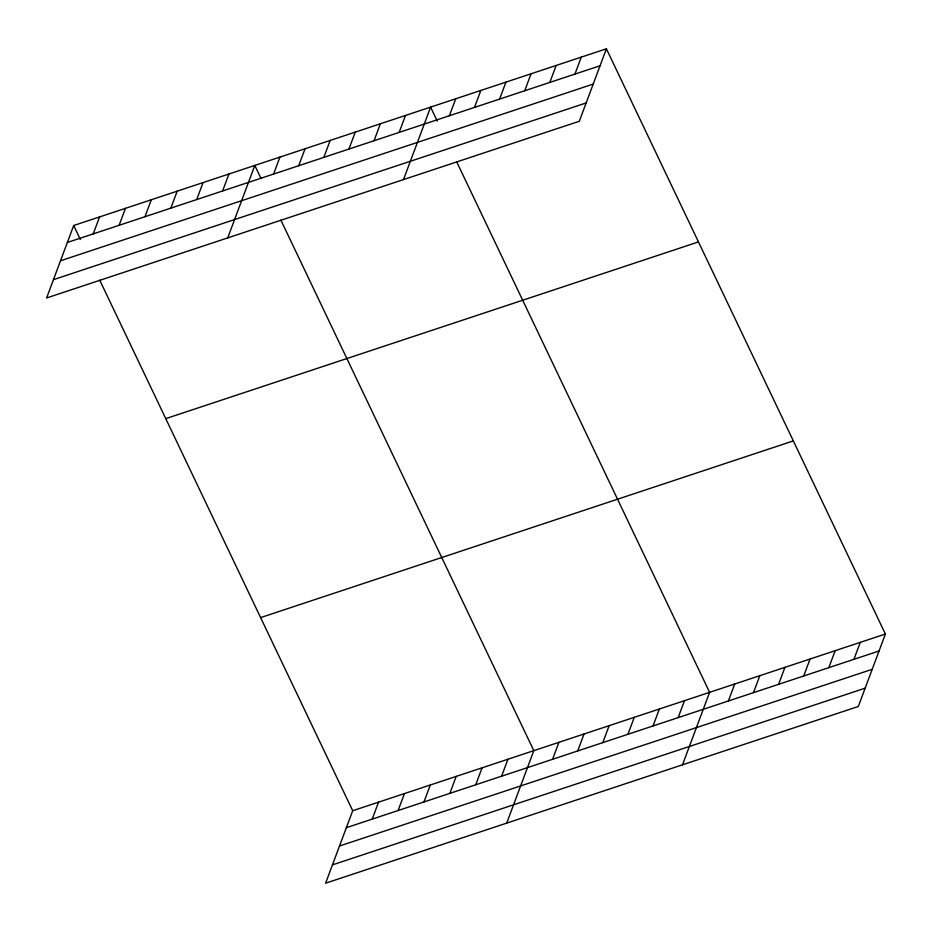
<?xml version="1.0" encoding="UTF-8"?>
<svg xmlns="http://www.w3.org/2000/svg" width="932" height="932" viewBox="0 0 932 932"><rect width="100%" height="100%" fill="white"/><g stroke="black" fill="none" stroke-linecap="round" stroke-linejoin="round"><path stroke-width="1.4" d="M73.698 225.509L46.6 297.972L579.308 121.265L606.394 48.802L73.698 225.509L80.362 239.489M93.223 233.885L99.573 216.923M119.098 225.311L125.447 208.349M144.973 216.725L151.322 199.763M170.847 208.139L177.185 191.177M196.722 199.565L203.06 182.59M222.597 190.978L228.934 174.016M227.723 237.893L254.809 165.43L260.867 178.14M273.589 174.063L279.926 157.1M298.694 165.733L305.044 148.77M323.812 157.403L330.149 140.441M348.929 149.073L355.267 132.111M374.035 140.744L380.384 123.781M399.152 132.414L405.49 115.451M403.509 179.585L430.607 107.122L437.271 121.09M449.375 115.754L455.725 98.792M474.493 107.425L480.83 90.462M499.599 99.095L505.948 82.121M524.716 90.765L531.054 73.791M549.833 82.435L556.171 65.461M574.939 74.094L581.288 57.132M99.736 280.148L352.692 810.735L325.606 883.198L858.302 706.491L885.4 634.028L606.394 48.802M372.229 819.112L378.567 802.149M398.104 810.525L404.441 793.563M423.978 801.951L430.316 784.977M449.853 793.365L456.191 776.403M475.728 784.779L482.065 767.817M501.602 776.193L507.94 759.231M506.717 823.119L533.815 750.656L280.858 220.069M552.583 759.289L558.932 742.315M577.7 750.959L584.038 733.985M602.806 742.629L609.155 725.655M627.923 734.288L634.273 717.325M653.041 725.958L659.378 708.996M678.147 717.628L684.496 700.666M682.515 764.799L709.602 692.336L456.657 161.749M728.381 700.969L734.719 684.006M753.487 692.639L759.836 675.677M778.604 684.309L784.942 667.347M803.722 675.98L810.059 659.017M828.828 667.65L835.177 650.687M853.945 659.32L860.283 642.358M67.349 242.471L600.057 65.764M60.498 260.785L593.206 84.09M53.45 279.658L586.158 102.951M165.768 418.631L698.464 241.924M260.622 617.601L793.33 440.906M352.692 810.735L885.4 634.028M346.355 827.698L879.062 650.99M339.504 846.011L872.212 669.304M332.444 864.884L865.152 688.177"/></g></svg>
